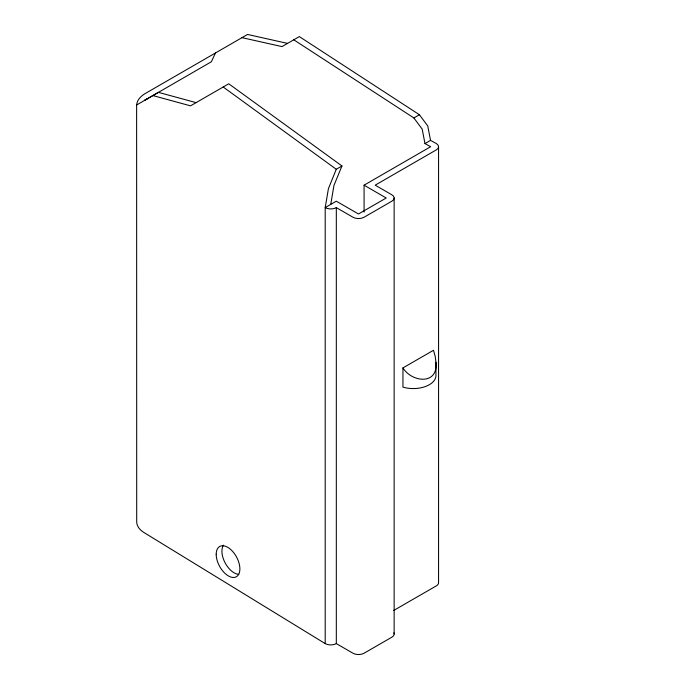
<?xml version="1.0" encoding="UTF-8"?>
<svg xmlns="http://www.w3.org/2000/svg" width="689" height="689" viewBox="0 0 689 689"><rect width="100%" height="100%" fill="white"/><g stroke="black" fill="none" stroke-linecap="round" stroke-linejoin="round"><path stroke-width="1.03" d="M435.939 362.225C438.445 385.185 412.031 382.645 402.944 367.909L433.484 350.279L435.19 356.377L435.939 362.225L435.939 374.773A22.703 13.108 0 0 1 425.63 386.46A22.703 13.108 0 0 1 402.944 387.14L402.944 367.909M393.875 632.812A7.855 4.53 0 0 1 391.843 637.196L364.076 653.224A7.855 4.53 0 0 1 352.975 653.224L336.318 643.604A7.855 4.53 0 0 1 325.208 643.604L325.208 207.613L330.746 204.366L333.95 185.444L341.959 165.971L228.748 83.782L190.543 105.848L152.829 95.556M325.208 643.604L144.75 533.01A27.482 15.864 0 0 1 136.706 521.788L136.629 104.995C137.008 100.017 140.72 96.305 144.75 93.816L247.54 34.45L287.571 43.398M341.959 165.971L336.275 169.27L328.42 188.665L325.208 207.613A7.855 4.53 0 0 0 336.318 207.613L352.975 217.233A7.855 4.53 0 0 0 364.076 217.233L391.843 201.205A7.855 4.53 0 0 0 391.843 194.789L375.186 185.177L436.266 149.909A7.855 4.53 0 0 0 436.266 143.501L430.53 140.384L427.757 125.958L419.42 114.736L299.336 36.603L282.016 46.602L241.994 37.654M215.45 52.984L211.385 61.752L144.552 100.405L147.188 98.846M136.629 104.995L158.384 92.352L196.089 102.635M293.79 39.807L413.874 117.948L419.42 114.736M413.874 117.948L422.202 129.162L424.975 143.588L430.53 140.384M364.076 212.091L364.076 185.177L430.642 146.714L424.975 143.588M393.695 610.48L436.266 585.9A7.855 4.53 0 0 0 438.566 582.696L438.566 146.705M330.746 204.366L336.318 201.205L358.504 213.986L386.219 198.01L364.076 185.177M223.193 86.995L336.275 169.27M394.142 198.001L394.142 633.983M336.318 207.613L336.318 643.604M238.773 574.359A17.277 9.672 61.5 0 1 225.027 562.689A17.277 9.672 61.5 0 1 223.503 545.171M216.2 554.352A17.277 9.672 61.5 0 0 233.967 577.46A17.277 9.672 61.5 0 0 233.967 553.026A17.277 9.672 61.5 0 0 216.2 554.352"/></g></svg>
